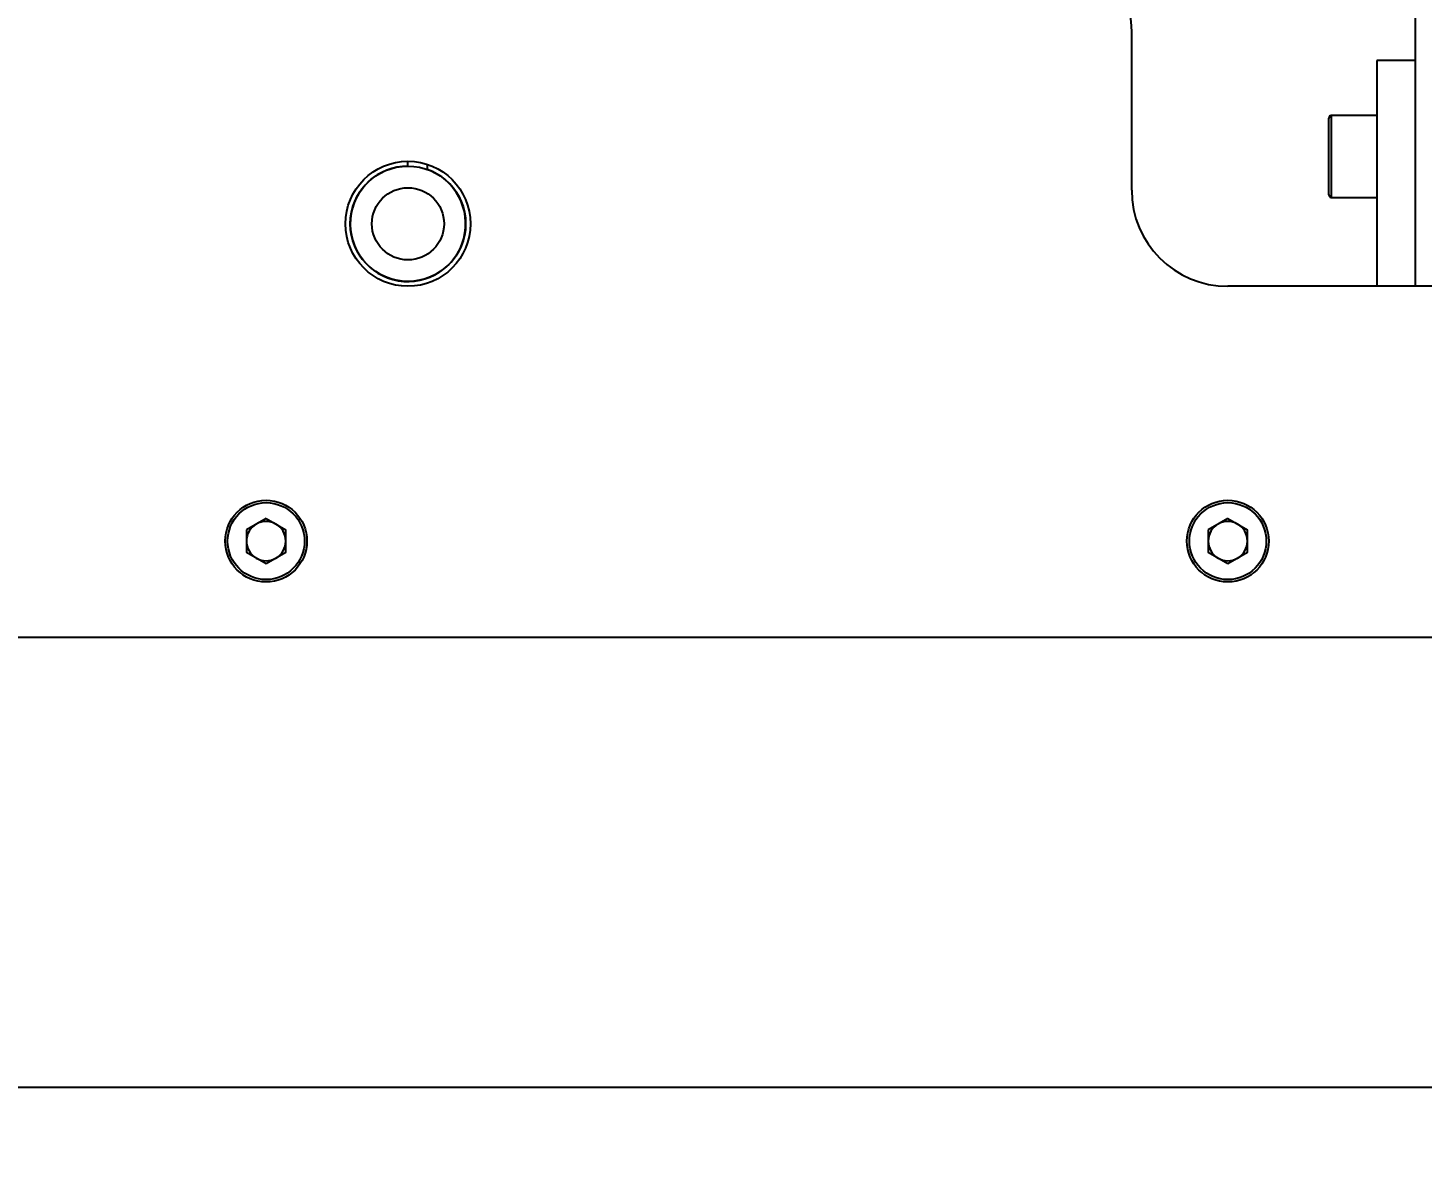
# Model space of a CAD drawing. Header units: millimetres. Extents: x -190 to 12889, y -227 to 3957.
# Drawn here: x 11197.9 to 11342.8, y 1087.6 to 1205.8 of the extents above; entities that cross this region are included whole.
import ezdxf

# ---------------------------------------------------------------- set-up
doc = ezdxf.new("R2010")
doc.units = ezdxf.units.MM
doc.header["$LTSCALE"] = 0.7
doc.header["$PDMODE"] = 35
doc.header["$PDSIZE"] = -4
doc.layers.get('0').update_dxf_attribs({"color": 255})
doc.layers.add('DIM', color=94, linetype='Continuous', lineweight=25)
doc.styles.add('TCVN-7284', font='tcvn+7284-2003r.ttf')
doc.dimstyles.new('TCVN_ISO-25_RadiusDia', dxfattribs={"dimtxt": 2.5, "dimasz": 2.5, "dimexe": 2, "dimexo": 0, "dimgap": 1, "dimtad": 1, "dimtoh": 1, "dimtxsty": 'TCVN-7284', "dimblk": 'Arrow', "dimcen": 0, "dimclrd": 256, "dimclre": 256, "dimclrt": 256, "dimadec": 0, "dimazin": 0, "dimtfac": 1, "dimtofl": 0, "dimtmove": 1, "dimatfit": 0, "dimldrblk": 'Arrow', "dimfxl": 1, "dimlwd": -1, "dimlwe": -1, "dimarcsym": 0})

# ---------------------------------------------------------------- blocks, each defined once
blk = doc.blocks.new('Arrow')
at = {"layer": 'DIM'}
blk.add_solid([(-1, 0.268), (-1, -0.268), (0, 0)], dxfattribs=at)
blk = doc.blocks.new('*D942')
at = {"layer": 'Defpoints', "color": 0, "ltscale": 0.2, "transparency": 16777216}
for p in [(10919.13, 1142.43), (11365.13, 1142.43), (11365.13, 1095.64)]:
    blk.add_point(p, dxfattribs=at)
at = {"layer": 'DIM', "ltscale": 0.2, "transparency": 16777216}
for p, q in [((10919.13, 1142.43), (10919.13, 1087.64)), ((11365.13, 1142.43), (11365.13, 1087.64)), ((10929.13, 1095.64), (11355.13, 1095.64))]:
    blk.add_line(p, q, dxfattribs=at)
at = {"layer": 'DIM', "ltscale": 0.2, "transparency": 16777216, "xscale": 10.00000000000109, "yscale": 10.00000000000109, "zscale": 10.00000000000109, "rotation": 180}
blk.add_blockref('Arrow', (10919.13, 1095.64), dxfattribs=at)
at = {"layer": 'DIM', "ltscale": 0.2, "transparency": 16777216, "xscale": 10.00000000000109, "yscale": 10.00000000000109, "zscale": 10.00000000000109}
blk.add_blockref('Arrow', (11365.13, 1095.64), dxfattribs=at)
at = {"layer": 'DIM', "ltscale": 0.2, "transparency": 16777216, "insert": (11142.13, 1104.64), "char_height": 10, "attachment_point": 5, "style": 'TCVN-7284'}
blk.add_mtext('446', dxfattribs=at)

msp = doc.modelspace()

# ---------------------------------------------------------------- linework, layer by layer
at = {"color": 7, "linetype": 'Continuous', "lineweight": 25}
for p, q in [((11342.1283, 1178.9288), (11342.1283, 1252.4288)), ((11312.6283, 1188.9288), (11312.6283, 1205.4288)), ((11342.1283, 1202.4288), (11338.1283, 1202.4288)), ((11338.1283, 1202.4288), (11338.1283, 1178.9288)), ((11333.1283, 1192.4288), (11333.1283, 1196.4288)), ((11338.1283, 1196.6788), (11333.3783, 1196.6788)), ((11237.3783, 1191.4288), (11237.3783, 1191.9288)), ((11333.1283, 1188.4288), (11333.1283, 1192.4288)), ((11239.3783, 1191.6135), (11239.3783, 1191.0857)), ((11333.3783, 1188.1788), (11338.1283, 1188.1788)), ((11352.6283, 1178.9288), (11322.6283, 1178.9288)), ((11222.6283, 1154.7867), (11220.5863, 1153.6078)), ((11222.6283, 1154.7867), (11224.6703, 1153.6078)), ((11322.6283, 1154.7867), (11320.5863, 1153.6078)), ((11322.6283, 1154.7867), (11324.6703, 1153.6078)), ((11220.5863, 1153.6078), (11220.5863, 1151.2499)), ((11224.6703, 1151.2499), (11224.6703, 1153.6078)), ((11320.5863, 1153.6078), (11320.5863, 1151.2499)), ((11324.6703, 1151.2499), (11324.6703, 1153.6078)), ((11222.6283, 1150.0709), (11220.5863, 1151.2499)), ((11224.6703, 1151.2499), (11222.6283, 1150.0709)), ((11322.6283, 1150.0709), (11320.5863, 1151.2499)), ((11324.6703, 1151.2499), (11322.6283, 1150.0709)), ((10922.6283, 1142.4288), (11362.6283, 1142.4288))]:
    msp.add_line(p, q, dxfattribs=at)
at = {"color": 8, "linetype": 'Continuous', "lineweight": 25}
for p, q in [((11333.3783, 1196.6788), (11333.3783, 1192.4288)), ((11333.3783, 1192.4288), (11333.3783, 1188.1788))]:
    msp.add_line(p, q, dxfattribs=at)
at = {"color": 7, "linetype": 'Continuous', "lineweight": 25}
for centre, radius in [((11237.3783, 1185.4288), 6.5), ((11237.3783, 1185.4288), 6), ((11237.3783, 1185.4288), 3.75), ((11222.6283, 1152.4288), 4.25), ((11222.6283, 1152.4288), 4), ((11322.6283, 1152.4288), 4.25), ((11322.6283, 1152.4288), 4)]:
    msp.add_circle(centre, radius, dxfattribs=at)
for centre, radius, start, end in [((11302.6283, 1205.4288), 10, 0, 90), ((11333.3783, 1196.4288), 0.25, 90, 180), ((11237.3783, 1185.4288), 6, 90, 70.528779), ((11322.6283, 1188.9288), 10, 180, 270), ((11333.3783, 1188.4288), 0.25, 180, 270), ((11222.6283, 1152.4288), 2.042, 120, 180), ((11222.6283, 1152.4288), 2.042, 60, 120), ((11222.6283, 1152.4288), 2.042, 0, 60), ((11322.6283, 1152.4288), 2.042, 120, 180), ((11322.6283, 1152.4288), 2.042, 60, 120), ((11322.6283, 1152.4288), 2.042, 0, 60), ((11222.6283, 1152.4288), 2.042, 180, 240), ((11222.6283, 1152.4288), 2.042, 300, 0), ((11322.6283, 1152.4288), 2.042, 180, 240), ((11322.6283, 1152.4288), 2.042, 300, 0), ((11222.6283, 1152.4288), 2.042, 240, 300), ((11322.6283, 1152.4288), 2.042, 240, 300)]:
    msp.add_arc(centre, radius, start, end, dxfattribs=at)

# ---------------------------------------------------------------- dimensions: what is measured, and where the dimension line sits
at = {"layer": 'DIM', "ltscale": 0.2}
dim = msp.add_linear_dim(base=(11365.1283, 1095.6404), p1=(10919.1283, 1142.4288), p2=(11365.1283, 1142.4288), dimstyle='TCVN_ISO-25_RadiusDia', override={"dimscale": 4}, dxfattribs=at)
dim.commit()
dim.dimension.update_dxf_attribs({"geometry": '*D942', "text_midpoint": (11142.1283, 1104.6404)})

doc.saveas('drawing.dxf')
